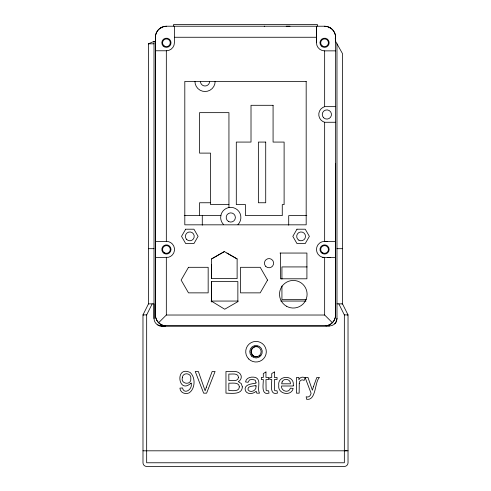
<?xml version="1.0" encoding="UTF-8"?>
<svg xmlns="http://www.w3.org/2000/svg" width="491" height="491" viewBox="0 0 491 491"><rect width="100%" height="100%" fill="white"/><g stroke="black" fill="none" stroke-linecap="round" stroke-linejoin="round"><path stroke-width="0.74" d="M280.429 253.055L280.429 278.796L306.912 278.796L306.912 253.055L279.993 253.055M335.599 163.589L335.599 314.934L335.224 317.787L334.125 320.445L332.395 322.734L324.655 315.026L324.655 257.548A8.077 8.077 0 0 1 316.486 249.563A8.077 8.077 0 0 1 324.471 241.388L327.491 241.388M324.655 241.388L324.655 122.265L322.814 121.498A8.089 8.089 0 0 1 322.814 107.486L324.655 106.651L335.599 106.651M346.186 450.812L346.192 450.486L345.302 450.812M316.486 42.686L316.474 26.226L316.474 42.778A8.089 8.089 0 0 0 324.563 50.868L335.599 50.855M155.389 41.361L154.008 41.361L148.491 43.809L148.491 303.861L142.973 314.891L142.991 462.774A3.676 3.676 0 0 0 146.668 466.45L344.344 466.45A3.676 3.676 0 0 0 348.027 462.774L348.027 314.897L342.491 303.861L342.491 53.617L335.599 41.361A11.035 11.035 0 0 0 335.218 38.507M338.833 303.868L344.344 314.897L344.344 462.774L146.668 462.774L146.668 314.897L152.185 303.868M334.819 323.772L335.991 322.249L336.973 318.573A7.353 7.353 0 0 1 329.621 325.926L325.791 325.926M326.006 325.871A11.035 11.035 0 0 0 335.599 314.934L335.599 37.261C335.635 31.356 330.468 26.189 324.563 26.226L166.418 26.226C160.514 26.189 155.352 31.356 155.389 37.261L155.389 314.934L155.764 317.781L156.862 320.439L158.593 322.747L166.326 315.026L324.655 315.026M332.395 322.734L330.081 324.483L327.417 325.576L324.563 325.963L166.418 325.963L163.571 325.576L160.913 324.471L158.593 322.747M148.62 43.809L148.982 43.595M211.566 258.935L224.344 251.582L237.122 258.935L237.128 278.612L211.566 278.612L211.566 258.935L224.344 251.582M347.518 315.007L348.009 314.891L344.344 314.897M155.389 257.548L168.517 257.284A8.089 8.089 0 0 0 168.517 241.652L155.389 241.388M327.491 257.56L330.13 257.548M264.25 26.226L264.686 26.226M286.222 26.226L289.991 26.226M160.907 27.705L162.429 27.705M328.553 27.705L330.081 27.705M174.415 37.261L316.486 37.261M148.491 43.809L154.008 43.809M155.389 50.776L166.326 50.776A8.089 8.089 0 0 0 174.415 42.686L174.415 26.226M324.655 122.265L335.599 122.265M210.553 202.758L199.518 202.758L199.518 215.629M228.941 204.6L210.553 204.6L210.553 153.112L199.518 153.112L199.518 112.654L228.941 112.654L228.941 207.601M184.248 215.629L220.907 215.629M306.814 215.629L288.708 215.629L288.708 225.191M324.471 241.388L335.599 241.388M148.491 248.691L154.008 248.691M336.973 248.691L342.491 248.691M335.599 257.548L322.562 257.296M307.096 266.926L281.932 266.926L281.932 279.109M306.335 299.657L281.932 299.657L281.932 285.958M211.056 301.057L238.098 301.057M280.809 301.057L305.979 301.057M148.491 303.861L154.027 303.868L154.027 318.573A7.353 7.353 0 0 0 161.379 325.932L329.639 325.932M336.973 303.861L342.509 303.868L342.018 303.868M146.668 314.897L142.991 314.897L143.47 315.007M159.514 325.963L165.492 325.963M142.991 450.812L348.027 450.812M161.361 325.926L165.197 325.932L159.458 325.674L157.685 324.938M226.903 253.049L237.128 258.935M336.973 43.809L336.992 318.573M324.655 50.855L324.655 106.651M317.419 26.084L317.419 24.55L173.562 24.55L173.562 26.084M211.406 264.612L211.406 278.336M211.406 281.318L211.406 301.977M202.28 215.629L202.28 225.191M166.326 50.776L166.326 241.388M166.326 257.548L166.326 315.026M154.008 41.361L154.008 318.573M260.169 355.312A5.149 5.149 0 0 1 259.101 356.128M257.861 356.644A5.149 5.149 0 0 1 251.374 351.673A5.149 5.149 0 0 1 257.861 346.695M324.563 26.226A11.035 11.035 0 0 1 335.599 37.261M166.418 26.226A11.035 11.035 0 0 0 155.389 37.261L155.389 314.934A11.035 11.035 0 0 0 164.982 325.871M209.632 81.396A4.597 4.597 0 0 1 205.035 85.993A4.597 4.597 0 0 1 200.438 81.396M215.15 81.396A10.115 10.115 0 0 1 205.035 91.51A10.115 10.115 0 0 1 194.921 81.396M237.932 224.62A10.115 10.115 0 0 0 230.782 207.355L228.162 207.699A10.115 10.115 0 0 0 221.011 214.855L220.668 217.47A10.115 10.115 0 0 0 223.632 224.62M256.007 382.507L255.995 383.201C251.809 383.821 243.297 384.398 245.408 390.824C247.464 394.813 253.424 393.948 256.216 391.235L256.75 393.174L259.53 393.174C256.738 388.565 261.66 380.384 255.879 377.579C252.073 376.382 246.218 377.192 245.518 381.943L248.121 382.299L249.446 379.966L252.221 379.31L255.252 380.212L256.007 382.507M293.262 385.288L293.244 386L281.527 386C280.827 391.241 288.996 393.622 290.42 388.117L293.17 388.455C291.31 396.771 277.372 394.009 278.771 385.447C277.231 374.86 294.704 374.608 293.262 385.288M191.128 383.496C192.908 389.007 184.223 395.249 182.468 387.921L179.909 388.16C180.093 392.702 185.561 394.825 189.256 392.818C195.32 388.645 195.657 377.364 190.201 372.528C174.483 364.899 178.251 395.415 191.116 382.962L191.128 383.496M255.995 386.264C256.836 390.449 250.539 393.401 248.102 389.934C246.973 385.466 253.497 386.589 255.995 385.288L255.995 386.264M299.264 383.324L299.154 393.174L296.49 393.174L296.49 377.456L298.884 377.456L298.884 379.844C299.762 377.248 302.849 376.302 305.028 377.96L304.107 380.433C301.928 378.837 299.123 380.777 299.264 383.324M182.333 377.702C180.406 384.232 191.6 385.607 190.815 378.586C191.637 372.816 182.701 371.92 182.333 377.702M239.375 386.883C239.178 392.137 232.083 390.37 228.837 390.615L228.837 383.158C232.12 383.434 239.074 381.716 239.375 386.883M242.351 386.883C242.143 395.126 231.169 393.131 225.964 393.174L225.964 371.478C230.702 372.043 238.902 369.435 241.087 375.566C241.811 377.96 240.516 380.599 238.264 381.63L241.29 383.6L242.351 386.883M238.473 377.37C238.172 382.059 231.752 380.23 228.837 380.599L228.837 374.038C231.826 374.4 238.264 372.571 238.473 377.37M282.086 381.955L281.674 383.809L290.451 383.809C290.838 379.021 283.681 377.659 282.086 381.955M313.479 386.62L312.38 390.204L307.974 377.456L305.101 377.456L311.067 393.205C310.699 395.593 308.79 397.87 306.194 396.728L306.494 399.226C316.425 401.245 314.621 381.286 319.5 377.456L316.836 377.456L313.479 386.62M206.3 387.239L205.128 390.793L198.352 371.478L195.24 371.478L203.648 393.174L206.594 393.174L215.089 371.478L212.161 371.478L206.3 387.239M188.489 267.307L181.13 280.085L188.489 292.863L208.166 292.863L208.166 267.307L188.489 267.307M267.558 280.085L260.205 292.863L240.529 292.863L240.529 267.307L260.205 267.307L267.558 280.085M185.672 229.205L181.535 236.367L185.672 243.536L193.945 243.536L198.088 236.367L193.945 229.205L185.672 229.205M296.963 229.205L292.826 236.367L296.963 243.536L305.236 243.536L309.373 236.367L305.236 229.205L296.963 229.205M265.956 371.969L263.305 373.565L263.305 377.456L261.353 377.456L261.353 379.531L263.305 379.531C263.52 383.79 260.696 395.58 269.019 393.144L268.632 390.793L266.558 390.707L266.097 390.185L265.956 379.531L268.632 379.531L268.632 377.456L265.956 377.456L265.956 371.969M274.377 371.969L271.726 373.565L271.726 377.456L269.774 377.456L269.774 379.531L271.726 379.531C271.946 383.79 269.117 395.58 277.44 393.144L277.053 390.793L274.978 390.707L274.518 390.185L274.377 379.531L277.053 379.531L277.053 377.456L274.377 377.456L274.377 371.969M237.859 301.658L224.712 309.226L211.566 301.228L211.566 281.558L237.859 281.558L237.859 301.658M306.175 81.396L184.806 81.396L184.806 224.829L306.175 224.829L306.175 81.396M273.076 105.301L251.011 105.301L251.011 142.077L236.3 142.077L236.3 204.6L245.494 204.6L245.494 215.629L282.27 215.629L282.27 204.6L284.111 204.6L284.111 142.077L273.076 142.077L273.076 105.301M265.717 142.077L258.364 142.077L258.364 202.758L265.717 202.758L265.717 142.077M248.734 358.995A10.299 10.299 0 0 0 265.962 354.379A10.299 10.299 0 0 0 253.35 341.767A10.299 10.299 0 0 0 248.734 358.995M251.595 356.135A6.254 6.254 0 0 0 262.053 353.33A6.254 6.254 0 0 0 254.399 345.67A6.254 6.254 0 0 0 251.595 356.135M253.424 356.165A5.149 5.149 0 0 0 261.144 351.703A5.149 5.149 0 0 0 253.424 347.247A5.149 5.149 0 0 0 253.424 356.165M321.31 46.031A4.597 4.597 0 0 0 329.007 43.969A4.597 4.597 0 0 0 323.373 38.335A4.597 4.597 0 0 0 321.31 46.031M163.172 46.031A4.597 4.597 0 0 0 170.862 43.969A4.597 4.597 0 0 0 165.228 38.335A4.597 4.597 0 0 0 163.172 46.031M164.123 253.448A4.597 4.597 0 0 0 171.015 249.465A4.597 4.597 0 0 0 164.123 245.488A4.597 4.597 0 0 0 164.123 253.448M322.268 253.448A4.597 4.597 0 0 0 329.16 249.465A4.597 4.597 0 0 0 322.268 245.488A4.597 4.597 0 0 0 322.268 253.448M186.69 239.491A4.413 4.413 0 0 0 194.074 237.509A4.413 4.413 0 0 0 188.667 232.108A4.413 4.413 0 0 0 186.69 239.491M298.89 240.191A4.413 4.413 0 0 0 305.512 236.367A4.413 4.413 0 0 0 298.89 232.55A4.413 4.413 0 0 0 298.89 240.191M265.778 266.417A4.597 4.597 0 0 0 273.469 264.354A4.597 4.597 0 0 0 267.841 258.726A4.597 4.597 0 0 0 265.778 266.417M286.406 306.188A13.791 13.791 0 0 0 307.096 294.244A13.791 13.791 0 0 0 286.406 282.3A13.791 13.791 0 0 0 286.406 306.188M228.481 221.453A4.597 4.597 0 0 0 235.379 217.47A4.597 4.597 0 0 0 228.481 213.487A4.597 4.597 0 0 0 228.481 221.453M323.612 117.742A4.597 4.597 0 0 0 331.302 115.686A4.597 4.597 0 0 0 325.674 110.052A4.597 4.597 0 0 0 323.612 117.742M164.491 46.123A3.86 3.86 0 0 0 170.285 42.778A3.86 3.86 0 0 0 164.491 39.433A3.86 3.86 0 0 0 164.491 46.123M164.491 252.81A3.86 3.86 0 0 0 170.285 249.465A3.86 3.86 0 0 0 164.491 246.12A3.86 3.86 0 0 0 164.491 252.81M322.63 252.81A3.86 3.86 0 0 0 328.424 249.465A3.86 3.86 0 0 0 322.63 246.12A3.86 3.86 0 0 0 322.63 252.81M322.63 46.123A3.86 3.86 0 0 0 328.424 42.778A3.86 3.86 0 0 0 322.63 39.433A3.86 3.86 0 0 0 322.63 46.123"/></g></svg>
